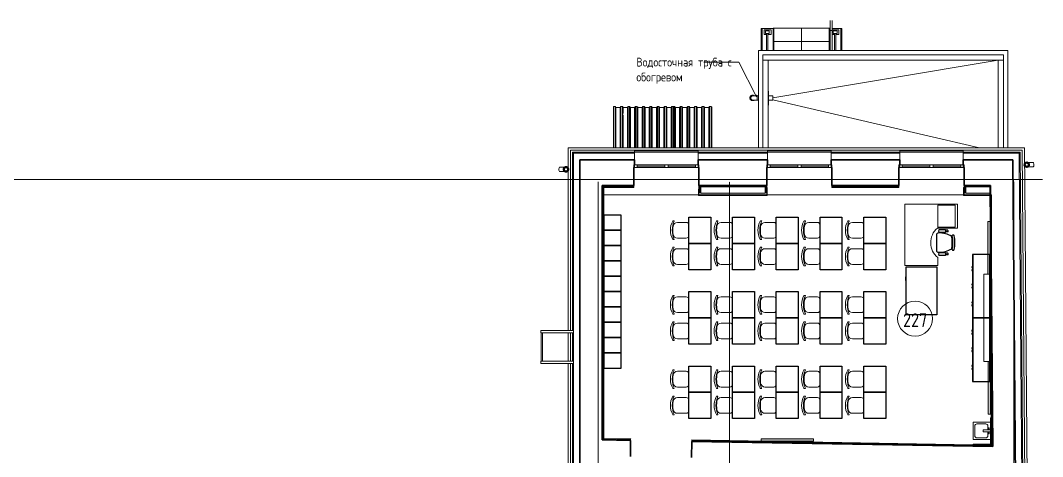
# Model space of a CAD drawing. Header units: millimetres. Extents: x -42533 to 645315, y 3457 to 82611.
# Drawn here: x 182982 to 206345, y 68215 to 78174 of the extents above; entities that cross this region are included whole.
import ezdxf

# ---------------------------------------------------------------- set-up
doc = ezdxf.new("R2010")
doc.units = ezdxf.units.MM
doc.linetypes.add('ADSK_Линия сетки', pattern=[25, 20, -2.5, 0, -2.5])
for name, color, linetype, lineweight in [('_ Окна', 7, 'Continuous', 9), ('Аннотация', 7, 'Continuous', 18), ('Каркас', 7, 'Continuous', 18), ('Крыша', 7, 'Continuous', 9), ('Лестницы', 7, 'Continuous', 9), ('Обобщенные модели', 7, 'Continuous', 18), ('Оборудование', 7, 'Continuous', 18), ('Ограждение', 7, 'Continuous', 9), ('Окна', 7, 'Continuous', 9), ('Оси', 253, 'Continuous', 9), ('Перекрытие', 7, 'Continuous', 18), ('Потолки', 7, 'Continuous', 9), ('Сантехника', 7, 'Continuous', 18), ('Стены внутренние', 7, 'Continuous', 18), ('Стены наружные', 7, 'Continuous', 18), ('Стены несущие', 7, 'Continuous', 30), ('Стены отделка', 7, 'Continuous', 30), ('Стены штриховка', 7, 'Continuous', 9), ('Стрелки вверх', 7, 'Continuous', 18), ('ТХ', 5, 'Continuous', 0), ('ШТРИХОВКА', 252, 'Continuous', 15)]:
    doc.layers.add(name, color=color, linetype=linetype, lineweight=lineweight)
doc.layers.add('Линии', color=7, linetype='Continuous', lineweight=9, true_color=0x00a600)
doc.layers.add('ЭОМ_Лотки рабочие', color=5, linetype='Continuous')
doc.styles.add('GOST Common', font='GOST_Common.ttf', dxfattribs={"width": 0.9, "height": 350})
doc.styles.add('GOST Common_4', font='GOST_Common.ttf', dxfattribs={"width": 0.9, "height": 200})

# ---------------------------------------------------------------- blocks, each defined once
blk = doc.blocks.new('Стул ученич штабелир №5-7')
at = {"color": 0, "linetype": 'ByBlock', "lineweight": -2}
for p, q in [((-120, 0), (120, 0)), ((-120, 0), (120, 0)), ((-180, -60), (-180, -260)), ((-180, -60), (-180, -260)), ((180, -60), (180, -260)), ((180, -60), (180, -260)), ((-213, -359), (-213, -337)), ((-213, -359), (-213, -337)), ((214, -359), (214, -337)), ((214, -359), (214, -337))]:
    blk.add_line(p, q, dxfattribs=at)
for centre, radius, start, end in [((-120, -60), 60, 90, 180), ((-120, -60), 60, 90, 180), ((120, -60), 60, 0, 90), ((120, -60), 60, 0, 90), ((-210, -337), 3, 63.8978, 180), ((-210, -337), 3, 63.8978, 180), ((-203, -359), 10, 180, 238.0683), ((-203, -359), 10, 180, 238.0683), ((0, 142), 521, 246.3195, 293.6805), ((0, 142), 521, 246.3195, 293.6805), ((0, 9), 431, 240.9917, 299.0083), ((0, 9), 431, 240.9917, 299.0083), ((-80, -260), 100, 180, 264.2584), ((-80, -260), 100, 180, 264.2584), ((0, 436), 800, 263.247, 276.753), ((0, 436), 800, 263.247, 276.753), ((80, -260), 100, 275.7416, 0), ((80, -260), 100, 275.7416, 0), ((211, -337), 3, 0, 116.1022), ((211, -337), 3, 0, 116.1022), ((204, -359), 10, 301.9317, 0), ((204, -359), 10, 301.9317, 0)]:
    blk.add_arc(centre, radius, start, end, dxfattribs=at)
blk = doc.blocks.new('Тх 2 этаж')
at = {"lineweight": 0, "true_color": 0x939598}
h = blk.add_hatch(color=252, dxfattribs=at)
h.dxf.hatch_style = 1
h.paths.add_polyline_path([(61181, 38900), (61131, 38900), (61131, 40100), (61181, 40100)])
h = blk.add_hatch(color=252, dxfattribs=at)
h.dxf.hatch_style = 1
h.paths.add_polyline_path([(61188, 35700), (61138, 35700), (61138, 36900), (61188, 36900)])
h = blk.add_hatch(color=252, dxfattribs=at)
h.dxf.hatch_style = 1
h.paths.add_polyline_path([(57146, 35135), (57146, 35085), (55946, 35085), (55946, 35135)])
at = {"color": 252, "linetype": 'Continuous', "lineweight": 5, "true_color": 0x939598}
for p, q in [((59236, 39097), (59236, 40497)), ((59236, 40497), (59236, 39097)), ((59236, 40497), (60436, 40497)), ((60436, 40497), (60436, 39949)), ((59975, 39949), (60436, 39949)), ((59986, 39097), (59986, 39278)), ((59236, 39097), (59986, 39097)), ((59236, 39097), (59986, 39097))]:
    blk.add_line(p, q, dxfattribs=at)
at = {"color": 252, "linetype": 'Continuous', "true_color": 0x939598}
for p, q in [((59955, 39794), (59955, 39444)), ((60162, 39911), (60011, 39911)), ((60162, 39850), (60011, 39850)), ((60214, 39899), (60168, 39899)), ((60213, 39862), (60168, 39862)), ((60162, 39388), (60011, 39388)), ((60162, 39327), (60011, 39327)), ((60213, 39376), (60168, 39376)), ((60214, 39339), (60168, 39339)), ((60788, 39350), (60788, 37900)), ((60788, 37900), (60788, 36450))]:
    blk.add_line(p, q, dxfattribs=at)
at = {"color": 252, "linetype": 'Continuous', "lineweight": 5, "true_color": 0x939598}
for points in [[(60385, 40471), (60385, 39971), (59985, 39971), (59985, 40471)], [(61038, 36900), (61038, 38900), (61188, 38900), (61188, 36900)]]:
    blk.add_lwpolyline(points, close=True, dxfattribs=at)
at = {"color": 252, "true_color": 0x939598}
for points in [[(52750, 39899), (52750, 40249), (52350, 40249), (52350, 39899), (52750, 39899)], [(52750, 39549), (52750, 39899), (52350, 39899), (52350, 39549), (52750, 39549)], [(52750, 39199), (52750, 39549), (52350, 39549), (52350, 39199), (52750, 39199)], [(52750, 38849), (52750, 39199), (52350, 39199), (52350, 38849), (52750, 38849)], [(52750, 38499), (52750, 38849), (52350, 38849), (52350, 38499), (52750, 38499)], [(52750, 38149), (52750, 38499), (52350, 38499), (52350, 38149), (52750, 38149)], [(52750, 37799), (52750, 38149), (52350, 38149), (52350, 37799), (52750, 37799)], [(52750, 37449), (52750, 37799), (52350, 37799), (52350, 37449), (52750, 37449)], [(52750, 37099), (52750, 37449), (52350, 37449), (52350, 37099), (52750, 37099)], [(52750, 36749), (52750, 37099), (52350, 37099), (52350, 36749), (52750, 36749)]]:
    blk.add_lwpolyline(points, dxfattribs=at)
for points in [[(54295, 39600), (54295, 40200), (54795, 40200), (54795, 39600)], [(55295, 39600), (55295, 40200), (55795, 40200), (55795, 39600)], [(56295, 39600), (56295, 40200), (56795, 40200), (56795, 39600)], [(57295, 39600), (57295, 40200), (57795, 40200), (57795, 39600)], [(58295, 39600), (58295, 40200), (58795, 40200), (58795, 39600)], [(54295, 39000), (54295, 39600), (54795, 39600), (54795, 39000)], [(55295, 39000), (55295, 39600), (55795, 39600), (55795, 39000)], [(56295, 39000), (56295, 39600), (56795, 39600), (56795, 39000)], [(57295, 39000), (57295, 39600), (57795, 39600), (57795, 39000)], [(58295, 39000), (58295, 39600), (58795, 39600), (58795, 39000)], [(54295, 37900), (54295, 38500), (54795, 38500), (54795, 37900)], [(55295, 37900), (55295, 38500), (55795, 38500), (55795, 37900)], [(56295, 37900), (56295, 38500), (56795, 38500), (56795, 37900)], [(57295, 37900), (57295, 38500), (57795, 38500), (57795, 37900)], [(58295, 37900), (58295, 38500), (58795, 38500), (58795, 37900)], [(54295, 37300), (54295, 37900), (54795, 37900), (54795, 37300)], [(55295, 37300), (55295, 37900), (55795, 37900), (55795, 37300)], [(56295, 37300), (56295, 37900), (56795, 37900), (56795, 37300)], [(57295, 37300), (57295, 37900), (57795, 37900), (57795, 37300)], [(58295, 37300), (58295, 37900), (58795, 37900), (58795, 37300)], [(54295, 36200), (54295, 36800), (54795, 36800), (54795, 36200)], [(55295, 36200), (55295, 36800), (55795, 36800), (55795, 36200)], [(56295, 36200), (56295, 36800), (56795, 36800), (56795, 36200)], [(57295, 36200), (57295, 36800), (57795, 36800), (57795, 36200)], [(58295, 36200), (58295, 36800), (58795, 36800), (58795, 36200)], [(54295, 35600), (54295, 36200), (54795, 36200), (54795, 35600)], [(55295, 35600), (55295, 36200), (55795, 36200), (55795, 35600)], [(56295, 35600), (56295, 36200), (56795, 36200), (56795, 35600)], [(57295, 35600), (57295, 36200), (57795, 36200), (57795, 35600)], [(58295, 35600), (58295, 36200), (58795, 36200), (58795, 35600)]]:
    blk.add_lwpolyline(points, close=True, dxfattribs=at)
at = {"color": 252, "lineweight": 0, "true_color": 0x939598}
for points in [[(61181, 38900), (61131, 38900), (61131, 40100), (61181, 40100), (61181, 38900)], [(61188, 35700), (61138, 35700), (61138, 36900), (61188, 36900), (61188, 35700)], [(57146, 35135), (57146, 35085), (55946, 35085), (55946, 35135), (57146, 35135)]]:
    blk.add_lwpolyline(points, dxfattribs=at)
at = {"color": 252, "linetype": 'Continuous', "true_color": 0x939598}
for points in [[(61176, 39350), (60776, 39350), (60776, 37900), (61176, 37900)], [(59261, 37967), (59261, 39067), (59961, 39067), (59961, 37967)], [(60776, 39049), (60776, 39066), (60766, 39066), (60766, 39049)], [(60776, 38981), (60776, 38999), (60766, 38999), (60766, 38981)], [(60776, 38652), (60776, 38669), (60766, 38669), (60766, 38652)], [(60776, 38584), (60776, 38602), (60766, 38602), (60766, 38584)], [(60776, 38245), (60776, 38262), (60766, 38262), (60766, 38245)], [(60776, 38177), (60776, 38195), (60766, 38195), (60766, 38177)], [(61176, 37900), (60776, 37900), (60776, 36450), (61176, 36450)], [(60776, 37599), (60776, 37616), (60766, 37616), (60766, 37599)], [(60776, 37531), (60776, 37549), (60766, 37549), (60766, 37531)], [(60776, 37202), (60776, 37219), (60766, 37219), (60766, 37202)], [(60776, 37134), (60776, 37152), (60766, 37152), (60766, 37134)], [(60776, 36795), (60776, 36812), (60766, 36812), (60766, 36795)], [(60776, 36727), (60776, 36745), (60766, 36745), (60766, 36727)]]:
    blk.add_lwpolyline(points, close=True, dxfattribs=at)
for points in [[(59261, 38754), (59252, 38754), (59252, 38836), (59261, 38836)], [(59261, 38281), (59252, 38281), (59252, 38199), (59261, 38199)]]:
    blk.add_lwpolyline(points, dxfattribs=at)
at = {"color": 252, "linetype": 'Continuous', "lineweight": 5, "true_color": 0x939598}
blk.add_arc((60261, 39618), 437, 130.7633, 231.1101, dxfattribs=at)
at = {"color": 252, "linetype": 'Continuous', "true_color": 0x939598}
for centre, radius, start, end in [((60000, 39795), 45.4, 87.8135, 180.7479), ((60003, 39216), 624, 60.9068, 90.1215), ((60061, 39880), 58.4, 148.951, 211.0488), ((60112, 39880), 58.4, 328.951, 31.0488), ((60205, 39880), 20.2, 294.8955, 65.3354), ((58551, 39618), 1762, 355.3938, 4.6546), ((60336, 39763), 28.1, 34.2915, 145.7083), ((59583, 39618), 748, 347.602, 12.3978), ((59629, 39618), 748, 347.602, 12.3978), ((60000, 39443), 45.4, 179.2519, 272.1866), ((60003, 40022), 624, 269.878, 299.1059), ((60061, 39357), 58.4, 148.951, 211.0488), ((60112, 39357), 58.4, 328.951, 31.0488), ((60205, 39358), 20.2, 294.8955, 65.3354), ((60336, 39474), 28.1, 214.2901, 325.7096)]:
    blk.add_arc(centre, radius, start, end, dxfattribs=at)
at = {"layer": 'ТХ', "color": 252, "lineweight": 0, "true_color": 0x939598, "rotation": 270}
for p in [(54295, 39900), (55295, 39900), (56295, 39900), (57295, 39900), (58295, 39900), (54295, 39300), (55295, 39300), (56295, 39300), (57295, 39300), (58295, 39300), (54295, 38200), (55295, 38200), (56295, 38200), (57295, 38200), (58295, 38200), (54295, 37600), (55295, 37600), (56295, 37600), (57295, 37600), (58295, 37600), (54295, 36500), (55295, 36500), (56295, 36500), (57295, 36500), (58295, 36500), (54295, 35900), (55295, 35900), (56295, 35900), (57295, 35900), (58295, 35900)]:
    blk.add_blockref('Стул ученич штабелир №5-7', p, dxfattribs=at)
blk = doc.blocks.new('План 2 этажа')
at = {"layer": 'Обобщенные модели', "lineweight": 9}
h = blk.add_hatch(dxfattribs=at)
h.set_pattern_fill('FP_15', color=8, angle=-89.5366181, style=0, pattern_type=2)
h.set_pattern_definition([(45.00038, (686.36, 338.7), (-106.06672, 106.0653), [])])
h.paths.add_polyline_path([(56320.234, 43674.366), (56342.485, 43674.546), (56362.455, 43684.362), (56376.187, 43701.871), (56380.963, 43723.605), (56375.836, 43745.258), (56361.822, 43762.543), (56341.696, 43772.035), (56319.445, 43771.855), (56299.475, 43762.039), (56285.743, 43744.53), (56280.967, 43722.796), (56286.093, 43701.143), (56300.108, 43683.858)])
at = {"layer": 'Стены внутренние'}
for points in [[(48837.714, 43074.248), (48877.714, 43074.248), (48877.714, 43217.505), (48837.714, 43217.505)], [(50387.713, 43034.248), (50387.713, 43074.248), (48837.714, 43074.248), (48837.714, 43034.248), (50073.891, 43034.248)], [(50347.713, 43074.248), (50387.713, 43074.248), (50387.713, 43217.505), (50347.713, 43217.505)], [(54897.712, 43074.248), (54937.712, 43074.248), (54937.712, 43217.505), (54897.712, 43217.505)], [(55308.313, 43034.248), (55484.663, 43034.248), (55484.663, 43074.248), (54897.712, 43074.248), (54897.712, 43034.248)]]:
    blk.add_hatch(color=8, dxfattribs=at).paths.add_polyline_path(points)
at = {"layer": '_ Окна', "color": 8, "lineweight": 18}
for p, q in [((47347.714, 43657.505), (47347.714, 43717.505)), ((47347.714, 43717.505), (47423.714, 43717.505)), ((47423.714, 43717.505), (47423.714, 43657.505)), ((48054.714, 43657.505), (48054.714, 43717.505)), ((48054.714, 43717.505), (48130.714, 43717.505)), ((48130.714, 43717.505), (48130.714, 43657.505)), ((48761.714, 43717.505), (48761.714, 43657.505)), ((48837.714, 43717.505), (48761.714, 43717.505)), ((48837.714, 43657.505), (48837.714, 43717.505)), ((50387.713, 43657.505), (50387.713, 43717.505)), ((50387.713, 43717.505), (50463.713, 43717.505)), ((50463.713, 43717.505), (50463.713, 43657.505)), ((51094.713, 43657.505), (51094.713, 43717.505)), ((51094.713, 43717.505), (51170.713, 43717.505)), ((51170.713, 43717.505), (51170.713, 43657.505)), ((51801.713, 43717.505), (51801.713, 43657.505)), ((51877.713, 43717.505), (51801.713, 43717.505)), ((51877.713, 43657.505), (51877.713, 43717.505)), ((53407.712, 43657.505), (53407.712, 43717.505)), ((53407.712, 43717.505), (53483.712, 43717.505)), ((53483.712, 43717.505), (53483.712, 43657.505)), ((54114.712, 43657.505), (54114.712, 43717.505)), ((54114.712, 43717.505), (54190.712, 43717.505)), ((54190.712, 43717.505), (54190.712, 43657.505)), ((54821.712, 43717.505), (54821.712, 43657.505)), ((54897.712, 43717.505), (54821.712, 43717.505)), ((54897.712, 43657.505), (54897.712, 43717.505)), ((47423.714, 43657.505), (47347.714, 43657.505)), ((48130.714, 43657.505), (48054.714, 43657.505)), ((48761.714, 43657.505), (48837.714, 43657.505)), ((50463.713, 43657.505), (50387.713, 43657.505)), ((51170.713, 43657.505), (51094.713, 43657.505)), ((51801.713, 43657.505), (51877.713, 43657.505)), ((53483.712, 43657.505), (53407.712, 43657.505)), ((54190.712, 43657.505), (54114.712, 43657.505)), ((54821.712, 43657.505), (54897.712, 43657.505))]:
    blk.add_line(p, q, dxfattribs=at)
at = {"layer": '_ Окна', "color": 8}
for p, q in [((47367.714, 43657.505), (47367.714, 43717.505)), ((48817.714, 43657.505), (48817.714, 43717.505)), ((50407.713, 43657.505), (50407.713, 43717.505)), ((51857.713, 43657.505), (51857.713, 43717.505)), ((53427.712, 43657.505), (53427.712, 43717.505)), ((54877.712, 43657.505), (54877.712, 43717.505)), ((47423.714, 43687.505), (48054.714, 43687.505)), ((48130.714, 43687.505), (48761.714, 43687.505)), ((50463.713, 43687.505), (51094.713, 43687.505)), ((51170.713, 43687.505), (51801.713, 43687.505)), ((53483.712, 43687.505), (54114.712, 43687.505)), ((54190.712, 43687.505), (54821.712, 43687.505))]:
    blk.add_line(p, q, dxfattribs=at)
at = {"layer": 'Аннотация', "color": 8}
for p, q in [((49633.515, 46061.303), (48948.212, 46061.303)), ((49751.869, 46061.303), (49633.515, 46061.303)), ((50155.722, 45275.517), (49751.869, 46061.303))]:
    blk.add_line(p, q, dxfattribs=at)
at = {"layer": 'Каркас', "color": 8, "lineweight": 9}
for radius, start, end in [(62.5, 90, 180), (62.5, 166.6580183, 180), (62.5, 180, 270), (62.5, 180, 193.3410854), (62.5, 136.6577195, 163.3416829), (62.5, 196.6574207, 223.3413842), (57.5, 56.0000493, 180), (57.5, 162.023036, 180), (57.5, 180, 292.5739947), (57.5, 180, 197.976964), (57.5, 143.3545542, 156.6454878), (57.5, 203.3545122, 216.6454458), (62.5, 106.6574207, 133.3413842), (62.5, 226.6577195, 253.3416829), (57.5, 120.0004391, 137.9771038), (57.5, 222.0228962, 239.9995609), (57.5, 102.0231758, 120), (57.5, 240, 257.9768242), (62.5, 256.6580183, 270), (62.5, 90, 103.3410854), (57.5, 83.3545963, 96.6455299), (57.5, 263.3544701, 276.6454037), (62.5, 49.7806576, 90), (62.5, 76.6580183, 90), (62.5, 270, 302.2446602), (62.5, 270, 283.3419817), (57.5, 60.0007159, 77.9772436), (57.5, 282.0227564, 291.6718008), (62.5, 50, 73.3416829), (62.5, 286.6583171, 302.3789672), (57.5, 56.2040455, 60)]:
    blk.add_arc((50063.611, 45248.005), radius, start, end, dxfattribs=at)
at = {"layer": 'Крыша', "color": 8}
for p, q in [((55677.337, 46112.223), (50523.997, 45250.886)), ((55248.144, 44107.505), (50523.997, 45208.208))]:
    blk.add_line(p, q, dxfattribs=at)
at = {"layer": 'Лестницы', "color": 8}
for p, q in [((51829.917, 46837.505), (50529.917, 46837.505)), ((50529.917, 46837.505), (50529.917, 46832.223)), ((51829.917, 46837.505), (50529.917, 46837.505)), ((51829.917, 46837.505), (51829.917, 46832.223)), ((50529.917, 46537.505), (50529.917, 46532.223)), ((51829.917, 46537.505), (50529.917, 46537.505)), ((51829.917, 46537.505), (50529.917, 46537.505)), ((51829.917, 46537.505), (51829.917, 46532.223))]:
    blk.add_line(p, q, dxfattribs=at)
at = {"layer": 'Линии', "color": 8}
blk.add_circle((53778.779, 40208.456), 400, dxfattribs=at)
at = {"layer": 'Обобщенные модели', "color": 8}
for p, q in [((50125.518, 45296.405), (50102.324, 45296.405)), ((50159.837, 45309.864), (50155.22, 45309.864)), ((50155.22, 45309.864), (50155.22, 45296.253)), ((50159.837, 45296.23), (50159.837, 45309.864)), ((46884.357, 45048.843), (46919.357, 45048.843)), ((46884.357, 44107.505), (46884.357, 45048.843)), ((46919.357, 45048.843), (46936.357, 45032.255)), ((46919.357, 44107.505), (46919.357, 45048.843)), ((46936.357, 45032.255), (47034.057, 45032.255)), ((46936.357, 44107.505), (46936.357, 45032.255)), ((47034.057, 45032.255), (47051.057, 45048.843)), ((47034.057, 44107.505), (47034.057, 45032.255)), ((47051.057, 45048.843), (47086.057, 45048.843)), ((47051.057, 44107.505), (47051.057, 45048.843)), ((47086.057, 45048.843), (47103.057, 45032.255)), ((47086.057, 44107.505), (47086.057, 45048.843)), ((47103.057, 45032.255), (47200.757, 45032.255)), ((47103.057, 44893.794), (47103.057, 45032.255)), ((47103.057, 44107.505), (47103.057, 44864.637)), ((47200.757, 45032.255), (47217.757, 45048.843)), ((47200.757, 44107.505), (47200.757, 45032.255)), ((47217.757, 45048.843), (47252.757, 45048.843)), ((47217.757, 44107.505), (47217.757, 45048.843)), ((47252.757, 45048.843), (47269.757, 45032.255)), ((47252.757, 44107.505), (47252.757, 45048.843)), ((47269.757, 45032.255), (47367.457, 45032.255)), ((47269.757, 44107.505), (47269.757, 45032.255)), ((47367.457, 45032.255), (47384.457, 45048.843)), ((47367.457, 44107.505), (47367.457, 45032.255)), ((47384.457, 45048.843), (47419.457, 45048.843)), ((47384.457, 45048.843), (47384.457, 44107.505)), ((47385.957, 45048.843), (47420.957, 45048.843)), ((47385.957, 44107.505), (47385.957, 45048.843)), ((47419.457, 45048.843), (47419.457, 44107.505)), ((47420.957, 44107.505), (47420.957, 45048.843)), ((47420.957, 45048.33), (47439.457, 45042.003)), ((47439.457, 45042.003), (47439.457, 44107.505)), ((47439.457, 45032.255), (47535.657, 45032.255)), ((47535.657, 45032.255), (47552.657, 45048.843)), ((47535.657, 44107.505), (47535.657, 45032.255)), ((47552.657, 45048.843), (47587.657, 45048.843)), ((47552.657, 44107.505), (47552.657, 45048.843)), ((47587.657, 45048.843), (47604.657, 45032.255)), ((47587.657, 44107.505), (47587.657, 45048.843)), ((47604.657, 45032.255), (47702.357, 45032.255)), ((47604.657, 44107.505), (47604.657, 45032.255)), ((47702.357, 45032.255), (47719.357, 45048.843)), ((47702.357, 44107.505), (47702.357, 45032.255)), ((47719.357, 45048.843), (47754.357, 45048.843)), ((47719.357, 44107.505), (47719.357, 45048.843)), ((47754.357, 45048.843), (47771.357, 45032.255)), ((47754.357, 44107.505), (47754.357, 45048.843)), ((47771.357, 45032.255), (47869.057, 45032.255)), ((47771.357, 44107.505), (47771.357, 45032.255)), ((47869.057, 45032.255), (47886.057, 45048.843)), ((47869.057, 44107.505), (47869.057, 45032.255)), ((47886.057, 45048.843), (47921.057, 45048.843)), ((47886.057, 44107.505), (47886.057, 45048.843)), ((47921.057, 45048.843), (47938.057, 45032.255)), ((47921.057, 44107.505), (47921.057, 45048.843)), ((47938.057, 45032.255), (48035.757, 45032.255)), ((47938.057, 44107.505), (47938.057, 45032.255)), ((48035.757, 45032.255), (48052.757, 45048.843)), ((48035.757, 44107.505), (48035.757, 45032.255)), ((48052.757, 45048.843), (48087.757, 45048.843)), ((48052.757, 44107.505), (48052.757, 45048.843)), ((48087.757, 45048.843), (48104.757, 45032.255)), ((48087.757, 44107.505), (48087.757, 45048.843)), ((48104.757, 45032.255), (48202.457, 45032.255)), ((48104.757, 44107.505), (48104.757, 45032.255)), ((48202.457, 45032.255), (48219.457, 45048.843)), ((48202.457, 44107.505), (48202.457, 45032.255)), ((48219.457, 45048.843), (48254.457, 45048.843)), ((48219.457, 45048.843), (48219.457, 44107.505)), ((48245.957, 45048.843), (48280.957, 45048.843)), ((48245.957, 44107.505), (48245.957, 45048.843)), ((48254.457, 45048.843), (48254.457, 44107.505)), ((48280.957, 45048.843), (48297.957, 45032.255)), ((48280.957, 44107.505), (48280.957, 45048.843)), ((48297.957, 45032.255), (48395.657, 45032.255)), ((48297.957, 44107.505), (48297.957, 45032.255)), ((48395.657, 45032.255), (48412.657, 45048.843)), ((48395.657, 44107.505), (48395.657, 45032.255)), ((48412.657, 45048.843), (48447.657, 45048.843)), ((48412.657, 44107.505), (48412.657, 45048.843)), ((48447.657, 45048.843), (48464.657, 45032.255)), ((48447.657, 44107.505), (48447.657, 45048.843)), ((48464.657, 45032.255), (48562.357, 45032.255)), ((48464.657, 44107.505), (48464.657, 45032.255)), ((48562.357, 45032.255), (48579.357, 45048.843)), ((48562.357, 44107.505), (48562.357, 45032.255)), ((48579.357, 45048.843), (48614.357, 45048.843)), ((48579.357, 44107.505), (48579.357, 45048.843)), ((48614.357, 45048.843), (48631.357, 45032.255)), ((48614.357, 44107.505), (48614.357, 45048.843)), ((48631.357, 45032.255), (48729.057, 45032.255)), ((48631.357, 44107.505), (48631.357, 45032.255)), ((48729.057, 45032.255), (48746.057, 45048.843)), ((48729.057, 44107.505), (48729.057, 45032.255)), ((48746.057, 45048.843), (48781.057, 45048.843)), ((48746.057, 44107.505), (48746.057, 45048.843)), ((48781.057, 45048.843), (48798.057, 45032.255)), ((48781.057, 44107.505), (48781.057, 45048.843)), ((48798.057, 45032.255), (48895.757, 45032.255)), ((48798.057, 44107.505), (48798.057, 45032.255)), ((48895.757, 45032.255), (48912.757, 45048.843)), ((48895.757, 44107.505), (48895.757, 45032.255)), ((48912.757, 45048.843), (48947.757, 45048.843)), ((48912.757, 44107.505), (48912.757, 45048.843)), ((48947.757, 45048.843), (48964.757, 45032.255)), ((48947.757, 44107.505), (48947.757, 45048.843)), ((48964.757, 45032.255), (49062.457, 45032.255)), ((48964.757, 44107.505), (48964.757, 45032.255)), ((49062.457, 45032.255), (49079.457, 45048.843)), ((49062.457, 44107.505), (49062.457, 45032.255)), ((49079.457, 45048.843), (49114.457, 45048.843)), ((49079.457, 45048.843), (49079.457, 44107.505)), ((49114.457, 45048.843), (49134.457, 45042.003)), ((49114.457, 45048.843), (49114.457, 44107.505)), ((49134.457, 45042.003), (49134.457, 44107.505)), ((56476.707, 43774.381), (56434.205, 43774.037)), ((45694.564, 43667.559), (45652.06, 43667.559)), ((45652.06, 43567.559), (45694.564, 43567.559)), ((56435.013, 43674.04), (56477.516, 43674.384))]:
    blk.add_line(p, q, dxfattribs=at)
at = {"layer": 'Обобщенные модели', "color": 8, "flags": 128}
for points in [[(56343.577, 43773.304), (56344.847, 43773.314), (56347.511, 43773.336), (56350.387, 43773.359), (56353.472, 43773.384), (56356.759, 43773.411), (56360.245, 43773.439), (56363.924, 43773.469), (56367.789, 43773.5), (56371.834, 43773.533), (56376.053, 43773.567), (56380.44, 43773.602), (56384.986, 43773.639), (56389.686, 43773.677), (56394.53, 43773.716), (56399.513, 43773.757), (56404.625, 43773.798), (56409.859, 43773.84), (56415.205, 43773.884), (56420.657, 43773.928), (56426.204, 43773.972), (56431.838, 43774.018), (56434.205, 43774.037)], [(45694.564, 43667.559), (45700.232, 43667.559), (45705.816, 43667.559), (45711.309, 43667.559), (45716.7, 43667.559), (45721.982, 43667.559), (45727.146, 43667.559), (45732.183, 43667.559), (45737.086, 43667.559), (45741.847, 43667.559), (45746.459, 43667.559), (45750.913, 43667.559), (45755.203, 43667.559), (45759.321, 43667.559), (45763.262, 43667.559), (45767.019, 43667.559), (45770.586, 43667.559), (45773.956, 43667.559), (45777.126, 43667.559), (45780.09, 43667.559), (45782.842, 43667.559), (45785.194, 43667.559)], [(45785.194, 43567.559), (45783.924, 43567.559), (45781.261, 43567.559), (45778.384, 43567.559), (45775.3, 43567.559), (45772.012, 43567.559), (45768.526, 43567.559), (45764.847, 43567.559), (45760.982, 43567.559), (45756.937, 43567.559), (45752.717, 43567.559), (45748.331, 43567.559), (45743.784, 43567.559), (45739.084, 43567.559), (45734.239, 43567.559), (45729.257, 43567.559), (45724.144, 43567.559), (45718.911, 43567.559), (45713.564, 43567.559), (45708.112, 43567.559), (45702.565, 43567.559), (45696.931, 43567.559), (45694.564, 43567.559)], [(56435.013, 43674.04), (56429.346, 43673.995), (56423.761, 43673.949), (56418.269, 43673.905), (56412.878, 43673.861), (56407.596, 43673.819), (56402.433, 43673.777), (56397.395, 43673.736), (56392.492, 43673.697), (56387.731, 43673.658), (56383.12, 43673.621), (56378.666, 43673.585), (56374.377, 43673.55), (56370.258, 43673.517), (56366.318, 43673.485), (56362.561, 43673.454), (56358.994, 43673.426), (56355.623, 43673.398), (56352.454, 43673.373), (56349.49, 43673.349), (56346.738, 43673.326), (56344.386, 43673.307)]]:
    blk.add_lwpolyline(points, dxfattribs=at)
at = {"layer": 'Обобщенные модели', "color": 8}
for centre, radius, start, end in [((50157.337, 45253.005), 43.6, 92.7801063, 102.5225477), ((50157.478, 45253.047), 43.265, 92.991978, 99.4969183), ((50157.337, 45253.002), 43.3, 80.4697725, 86.6898566), ((50157.337, 45253.005), 43.6, 77.4774523, 86.6772569), ((56330.965, 43723.201), 52, 0.4633819, 170.4814116), ((56330.965, 43723.201), 52, 190.4453522, 0.4633819), ((45798.211, 43617.559), 52, 9.9868695, 180), ((45798.211, 43617.559), 52, 180, 349.922958)]:
    blk.add_arc(centre, radius, start, end, dxfattribs=at)
at = {"layer": 'Обобщенные модели', "color": 8, "lineweight": 40}
for centre, start, end in [((56330.965, 43723.201), 0.4633819, 180.4633819), ((56330.965, 43723.201), 180.4633819, 0.4633819), ((45798.211, 43617.559), 0, 180), ((45798.211, 43617.559), 180, 0)]:
    blk.add_arc(centre, 50, start, end, dxfattribs=at)
at = {"layer": 'Обобщенные модели', "color": 8}
for centre, major_axis, ratio, start_param, end_param in [((50125.518, 45253.005), (0, 43.4), 0.707106781, 6.099024977, 6.283185307), ((56477.112, 43724.383), (-0.404, 49.998), 0.309016994, 4.71238898, 6.283185307), ((56477.112, 43724.383), (-0.404, 49.998), 0.309016994, 3.141592654, 4.71238898), ((45652.06, 43617.559), (0, -50), 0.309016994, 3.141592654, 4.71238898), ((45652.06, 43617.559), (0, -50), 0.309016994, 4.71238898, 6.283185307)]:
    blk.add_ellipse(centre, major_axis=major_axis, ratio=ratio, start_param=start_param, end_param=end_param, dxfattribs=at)
at = {"layer": 'Оборудование', "color": 8}
for p, q in [((50423.711, 45405.365), (50420.711, 45405.365)), ((50420.711, 45405.365), (50420.711, 45365.365)), ((50420.711, 45125.365), (50420.711, 45365.365)), ((50423.711, 45365.365), (50423.711, 45405.365)), ((50423.711, 45365.365), (50423.711, 45125.365)), ((50170.711, 45295.365), (50070.711, 45295.365)), ((50170.711, 45195.365), (50070.711, 45195.365)), ((50170.711, 45295.365), (50170.711, 45195.365)), ((50170.711, 45195.365), (50170.711, 45295.365)), ((50197.337, 45295.365), (50170.711, 45295.365)), ((50197.337, 45195.365), (50170.711, 45195.365)), ((50420.711, 45295.365), (50417.337, 45295.365)), ((50420.711, 45195.365), (50417.337, 45195.365)), ((50420.711, 45125.365), (50420.711, 45085.365)), ((50423.711, 45085.365), (50423.711, 45125.365)), ((50523.997, 45295.365), (50423.997, 45295.365)), ((50423.997, 45295.365), (50423.997, 45195.365)), ((50423.997, 45195.365), (50523.997, 45195.365)), ((50523.997, 45195.365), (50523.997, 45295.365)), ((50420.711, 45085.365), (50423.711, 45085.365)), ((45223.211, 39933.7), (45223.211, 39883.7)), ((45448.211, 39933.7), (45223.211, 39933.7)), ((45223.211, 39883.7), (45448.211, 39883.7)), ((45233.211, 39233.7), (45233.211, 39883.7)), ((45263.211, 39883.7), (45263.211, 39233.7)), ((45448.211, 39933.7), (45748.211, 39933.7)), ((45748.211, 39883.7), (45448.211, 39883.7)), ((45973.211, 39933.7), (45748.211, 39933.7)), ((45748.211, 39883.7), (45973.211, 39883.7)), ((45973.211, 39883.7), (45973.211, 39933.7)), ((45223.211, 39233.7), (45223.211, 39183.7)), ((45448.211, 39233.7), (45223.211, 39233.7)), ((45223.211, 39183.7), (45448.211, 39183.7)), ((45448.211, 39233.7), (45748.211, 39233.7)), ((45748.211, 39183.7), (45448.211, 39183.7)), ((45973.211, 39233.7), (45748.211, 39233.7)), ((45748.211, 39183.7), (45973.211, 39183.7)), ((45973.211, 39183.7), (45973.211, 39233.7))]:
    blk.add_line(p, q, dxfattribs=at)
blk.add_arc((50070.711, 45245.365), 50, 90, 270, dxfattribs=at)
at = {"layer": 'Ограждение', "color": 8}
for p, q in [((51835.221, 47017.132), (51835.221, 46950.26)), ((51885.221, 46950.26), (51885.221, 47017.132)), ((50484.613, 46805.317), (50325.221, 46805.317)), ((50325.221, 46805.317), (50325.221, 46698.396)), ((50443.106, 46781.46), (50357.988, 46781.46)), ((50357.988, 46781.46), (50357.988, 46716.044)), ((50443.106, 46716.044), (50443.106, 46781.46)), ((50484.613, 46698.396), (50484.613, 46805.317)), ((51835.221, 46790.26), (51835.221, 46950.26)), ((51835.221, 46332.503), (51835.221, 46790.26)), ((51885.221, 46790.26), (51835.221, 46790.26)), ((51885.221, 46950.26), (51885.221, 46790.26)), ((52034.613, 46805.317), (51885.221, 46805.317)), ((51885.221, 46790.26), (51885.221, 46332.503)), ((51993.106, 46781.46), (51907.988, 46781.46)), ((51907.988, 46781.46), (51907.988, 46716.044)), ((51993.106, 46716.044), (51993.106, 46781.46)), ((52034.613, 46698.396), (52034.613, 46805.317)), ((50325.221, 46698.396), (50383.221, 46698.396)), ((50325.221, 46695.672), (50325.221, 46698.396)), ((50383.221, 46695.672), (50325.221, 46695.672)), ((50357.988, 46716.044), (50443.106, 46716.044)), ((50383.221, 46332.503), (50383.221, 46716.044)), ((50415.221, 46716.044), (50415.221, 46332.503)), ((50415.221, 46698.396), (50484.613, 46698.396)), ((50484.613, 46695.672), (50415.221, 46695.672)), ((50484.613, 46698.396), (50484.613, 46695.672)), ((51885.221, 46698.396), (51933.221, 46698.396)), ((51933.221, 46695.672), (51885.221, 46695.672)), ((51907.988, 46716.044), (51993.106, 46716.044)), ((51933.221, 46332.503), (51933.221, 46716.044)), ((51965.221, 46716.044), (51965.221, 46332.503)), ((51965.221, 46698.396), (52034.613, 46698.396)), ((52034.613, 46695.672), (51965.221, 46695.672)), ((52034.613, 46698.396), (52034.613, 46695.672))]:
    blk.add_line(p, q, dxfattribs=at)
at = {"layer": 'Окна', "color": 8}
for p, q in [((47347.714, 43717.505), (47347.714, 43657.505)), ((47423.714, 43717.505), (47347.714, 43717.505)), ((47423.714, 43717.505), (48054.714, 43717.505)), ((48130.714, 43717.505), (48054.714, 43717.505)), ((48130.714, 43717.505), (48761.714, 43717.505)), ((48837.714, 43717.505), (48761.714, 43717.505)), ((48837.714, 43657.505), (48837.714, 43717.505)), ((50387.713, 43717.505), (50387.713, 43657.505)), ((50463.713, 43717.505), (50387.713, 43717.505)), ((50463.713, 43717.505), (51094.713, 43717.505)), ((51170.713, 43717.505), (51094.713, 43717.505)), ((51170.713, 43717.505), (51801.713, 43717.505)), ((51877.713, 43717.505), (51801.713, 43717.505)), ((51877.713, 43657.505), (51877.713, 43717.505)), ((53407.712, 43717.505), (53407.712, 43657.505)), ((53483.712, 43717.505), (53407.712, 43717.505)), ((53483.712, 43717.505), (54114.712, 43717.505)), ((54190.712, 43717.505), (54114.712, 43717.505)), ((54190.712, 43717.505), (54821.712, 43717.505)), ((54897.712, 43717.505), (54821.712, 43717.505)), ((54897.712, 43657.505), (54897.712, 43717.505)), ((47347.714, 43657.505), (47423.714, 43657.505)), ((48054.714, 43657.505), (47423.714, 43657.505)), ((48054.714, 43657.505), (48130.714, 43657.505)), ((48761.714, 43657.505), (48130.714, 43657.505)), ((48761.714, 43657.505), (48837.714, 43657.505)), ((50387.713, 43657.505), (50463.713, 43657.505)), ((51094.713, 43657.505), (50463.713, 43657.505)), ((51094.713, 43657.505), (51170.713, 43657.505)), ((51801.713, 43657.505), (51170.713, 43657.505)), ((51801.713, 43657.505), (51877.713, 43657.505)), ((53407.712, 43657.505), (53483.712, 43657.505)), ((54114.712, 43657.505), (53483.712, 43657.505)), ((54114.712, 43657.505), (54190.712, 43657.505)), ((54821.712, 43657.505), (54190.712, 43657.505)), ((54821.712, 43657.505), (54897.712, 43657.505))]:
    blk.add_line(p, q, dxfattribs=at)
at = {"layer": 'Оси', "color": 8, "linetype": 'ADSK_Линия сетки'}
for p, q in [((-9428.371, 43383.7), (56691.21, 43383.7)), ((46535.923, -4690.674), (46535.923, 43330.545)), ((49535.923, 9973.128), (49535.923, 43330.545)), ((56035.923, -4690.674), (56035.923, 43330.545))]:
    blk.add_line(p, q, dxfattribs=at)
at = {"layer": 'Перекрытие', "color": 8}
for p, q in [((47348.714, 43657.505), (47348.714, 43219.395)), ((54897.712, 43217.505), (54897.712, 43247.505)), ((46660.211, 43034.248), (48825.714, 43034.248)), ((50399.713, 43034.248), (54885.712, 43034.248))]:
    blk.add_line(p, q, dxfattribs=at)
at = {"layer": 'Потолки', "color": 8}
blk.add_line((55897.337, 46332.503), (50197.337, 46332.503), dxfattribs=at)
at = {"layer": 'Сантехника', "color": 8}
for p, q in [((55501.924, 37843.7), (55101.924, 37843.7)), ((55101.924, 37843.7), (55101.924, 37443.7)), ((55101.924, 37843.7), (55501.924, 37843.7)), ((55101.924, 37443.7), (55101.924, 37843.7)), ((55141.923, 37533.7), (55141.923, 37753.7)), ((55191.923, 37803.7), (55391.925, 37803.7)), ((55501.924, 37668.7), (55336.911, 37668.7)), ((55336.911, 37668.7), (55336.911, 37618.7)), ((55336.911, 37618.7), (55501.924, 37618.7)), ((55441.925, 37753.7), (55441.925, 37668.7)), ((55441.925, 37618.7), (55441.925, 37533.7)), ((55456.924, 37713.7), (55471.924, 37713.7)), ((55456.924, 37668.7), (55456.924, 37713.7)), ((55456.924, 37618.7), (55456.924, 37573.7)), ((55471.924, 37713.7), (55471.924, 37668.7)), ((55471.924, 37573.7), (55471.924, 37618.7)), ((55101.924, 37443.7), (55501.924, 37443.7)), ((55501.924, 37443.7), (55101.924, 37443.7)), ((55391.925, 37483.7), (55191.923, 37483.7)), ((55456.924, 37573.7), (55471.924, 37573.7))]:
    blk.add_line(p, q, dxfattribs=at)
for centre, start, end in [((55191.923, 37753.7), 90, 180), ((55391.925, 37753.7), 0, 90), ((55191.923, 37533.7), 180, 270), ((55391.925, 37533.7), 270, 0)]:
    blk.add_arc(centre, 50, start, end, dxfattribs=at)
at = {"layer": 'Стены внутренние', "color": 8}
for p, q in [((50279.917, 46832.223), (50529.917, 46832.223)), ((51829.917, 46537.505), (51829.917, 46832.223)), ((51829.917, 46832.223), (51835.221, 46832.223)), ((51885.221, 46832.223), (52079.917, 46832.223)), ((51829.917, 46332.503), (51829.917, 46532.223)), ((55797.337, 46112.223), (50297.337, 46112.223)), ((50417.337, 46112.223), (50417.337, 44107.505)), ((55677.337, 44107.505), (55677.337, 46112.223))]:
    blk.add_line(p, q, dxfattribs=at)
at = {"layer": 'Стены наружные', "color": 8}
for p, q in [((50259.917, 46332.503), (50259.917, 46832.223)), ((50259.917, 46832.223), (50279.917, 46832.223)), ((50279.917, 46832.223), (50279.917, 46332.503)), ((50529.917, 46537.505), (50529.917, 46832.223)), ((50529.917, 46832.223), (50549.917, 46832.223)), ((50549.917, 46832.223), (50549.917, 46537.505)), ((51809.917, 46537.505), (51809.917, 46829.723)), ((51809.917, 46829.723), (51829.917, 46829.723)), ((52079.917, 46332.503), (52079.917, 46832.223)), ((52079.917, 46832.223), (52099.917, 46832.223)), ((52099.917, 46832.223), (52099.917, 46332.503)), ((50529.917, 46332.503), (50529.917, 46533.286)), ((50549.917, 46533.286), (50549.917, 46332.503)), ((51809.917, 46332.503), (51809.917, 46530.786)), ((50197.337, 46332.223), (55897.337, 46332.223)), ((50197.337, 44107.505), (50197.337, 46332.223)), ((55897.337, 46332.223), (55897.337, 44107.505)), ((55797.337, 46232.223), (50297.337, 46232.223)), ((50297.337, 46232.223), (50297.337, 44107.505)), ((55797.337, 44107.505), (55797.337, 46232.223)), ((45848.211, 44107.505), (56277.854, 44107.505)), ((45848.211, 39933.7), (45848.211, 44107.505)), ((45898.211, 44057.505), (56228.258, 44057.505)), ((56228.257, 44057.505), (45898.211, 44057.505)), ((45898.211, 44057.505), (45898.211, 44057.505)), ((45898.211, 39933.7), (45898.211, 44057.505)), ((47367.714, 44007.505), (47367.714, 44037.505)), ((47367.714, 44037.505), (48817.714, 44037.505)), ((48817.714, 44007.505), (47367.714, 44007.505)), ((48817.714, 44037.505), (48817.714, 44007.505)), ((50407.713, 44007.505), (50407.713, 44037.505)), ((50407.713, 44037.505), (51857.713, 44037.505)), ((51857.713, 44007.505), (50407.713, 44007.505)), ((51857.713, 44037.505), (51857.713, 44007.505)), ((53427.712, 44007.505), (53427.712, 44037.505)), ((53427.712, 44037.505), (54877.712, 44037.505)), ((53427.712, 44007.505), (54877.712, 44007.505)), ((54877.712, 44037.505), (54877.712, 44007.505)), ((56315.388, 33284.277), (56228.257, 44057.505)), ((56228.258, 44057.505), (56315.389, 33284.277)), ((56277.854, 44107.505), (56365.355, 33288.483)), ((45848.211, 39233.7), (45848.211, 39883.7)), ((45898.211, 39883.7), (45898.211, 39233.7)), ((45848.211, 28352.124), (45848.211, 39183.7)), ((45898.211, 39183.7), (45898.211, 28348.013))]:
    blk.add_line(p, q, dxfattribs=at)
at = {"layer": 'Стены несущие', "color": 8}
for p, q in [((46118.211, 43837.505), (46118.211, 35920.535)), ((46118.211, 43837.505), (47367.714, 43837.505)), ((47367.714, 43717.505), (47367.714, 43837.505)), ((48817.714, 43837.505), (48817.714, 43717.505)), ((50407.713, 43837.505), (48817.714, 43837.505)), ((50407.713, 43717.505), (50407.713, 43837.505)), ((51857.713, 43837.505), (51857.713, 43717.505)), ((51857.713, 43837.505), (53427.712, 43837.505)), ((53427.712, 43717.505), (53427.712, 43837.505)), ((54877.712, 43837.505), (56010.03, 43837.505)), ((54877.712, 43837.505), (54877.712, 43717.505)), ((56070.079, 36412.842), (56010.03, 43837.505)), ((47347.714, 43247.505), (47347.714, 43657.505)), ((48837.714, 43657.505), (48837.714, 43247.505)), ((50387.713, 43247.505), (50387.713, 43657.505)), ((51877.713, 43657.505), (51877.713, 43247.505)), ((53407.712, 43247.505), (53407.712, 43657.505)), ((54897.712, 43657.505), (54897.712, 43247.505)), ((46118.211, 35920.535), (46118.211, 43247.505)), ((46628.18, 43247.505), (47347.714, 43247.505)), ((46628.211, 37439.069), (46628.211, 43247.505)), ((50387.713, 43247.505), (48837.714, 43247.505)), ((53407.712, 43247.505), (51877.713, 43247.505)), ((54897.712, 43247.505), (55504.785, 43247.505)), ((55504.785, 43247.505), (55552.983, 37288.122)), ((47275.919, 37428.114), (46628.211, 37439.069)), ((47269.662, 37058.167), (47275.919, 37428.114)), ((48675.718, 37404.439), (48669.461, 37034.491)), ((48675.718, 37404.439), (55552.983, 37288.122))]:
    blk.add_line(p, q, dxfattribs=at)
at = {"layer": 'Стены отделка', "color": 8, "lineweight": 9}
for p, q in [((45948.211, 44007.505), (45948.211, 39933.7)), ((47367.714, 44007.505), (45948.211, 44007.505)), ((46118.211, 43987.505), (45968.211, 43987.505)), ((47367.714, 43837.505), (47367.714, 44007.505)), ((50407.713, 44007.505), (48817.714, 44007.505)), ((48817.714, 44007.505), (48817.714, 43837.505)), ((50407.713, 43837.505), (50407.713, 44007.505)), ((53427.712, 44007.505), (51857.713, 44007.505)), ((51857.713, 44007.505), (51857.713, 43837.505)), ((53427.712, 43987.505), (53418.712, 43987.505)), ((53427.712, 43837.505), (53427.712, 44007.505)), ((56178.661, 44007.505), (54877.712, 44007.505)), ((54877.712, 44007.505), (54877.712, 43837.505)), ((54883.712, 43987.505), (54877.712, 43987.505)), ((56158.822, 43987.505), (56160.035, 43837.505)), ((56240.073, 36414.217), (56178.661, 44007.505)), ((46118.211, 43247.505), (46118.211, 43837.505)), ((54877.712, 43837.505), (54877.712, 43837.505)), ((46628.18, 43247.505), (46628.18, 43217.505)), ((46648.211, 43237.128), (46628.211, 43237.128)), ((46648.211, 43237.128), (46648.211, 37458.733)), ((47347.714, 43205.505), (47347.714, 43247.505)), ((48837.714, 43034.248), (48837.714, 43247.505)), ((50387.713, 43247.505), (50387.713, 43034.248)), ((51877.713, 43247.505), (51877.713, 43205.505)), ((53407.712, 43205.505), (53407.712, 43247.505)), ((55504.785, 43247.509), (55484.786, 43247.347)), ((55484.786, 43247.347), (55532.815, 37308.853)), ((55504.268, 43217.505), (55504.268, 43247.505)), ((55504.785, 43247.505), (55504.785, 43247.509)), ((46628.18, 43217.505), (46648.211, 43217.505)), ((46660.211, 37470.532), (46660.211, 43205.505)), ((46660.211, 43205.505), (47347.714, 43205.505)), ((48837.714, 43167.505), (48825.714, 43167.505)), ((48825.714, 43167.505), (48825.714, 43024.248)), ((48827.714, 43022.248), (50397.713, 43022.248)), ((50347.713, 43217.505), (48837.714, 43217.505)), ((48837.714, 43034.248), (50387.713, 43034.248)), ((48877.714, 43074.248), (48877.714, 43217.505)), ((50347.713, 43074.248), (48877.714, 43074.248)), ((50347.713, 43217.505), (50347.713, 43074.248)), ((50387.713, 43217.505), (50347.713, 43217.505)), ((50399.713, 43205.505), (50387.713, 43205.505)), ((50399.713, 43024.248), (50399.713, 43205.505)), ((51878.713, 43217.505), (51877.713, 43217.505)), ((51877.713, 43205.505), (53407.712, 43205.505)), ((54897.712, 43205.505), (54885.712, 43205.505)), ((54885.712, 43205.505), (54885.712, 43024.248)), ((54887.712, 43022.248), (55506.607, 43022.248)), ((55504.268, 43217.505), (54897.712, 43217.505)), ((54897.712, 43034.248), (54897.712, 43217.505)), ((55506.51, 43034.248), (54897.712, 43034.248)), ((54937.712, 43074.248), (54937.712, 43217.505)), ((55484.663, 43074.248), (54937.712, 43074.248)), ((55484.663, 43034.248), (55484.663, 43074.248)), ((55526.924, 43034.248), (55514.924, 43034.248)), ((55514.924, 43034.248), (55514.924, 37941.515)), ((55526.924, 37316.515), (55526.924, 43034.248)), ((45948.211, 39883.7), (45948.211, 39233.7)), ((45948.211, 39183.7), (45948.211, 35920.535)), ((55501.924, 37941.515), (55501.924, 37341.515)), ((55526.924, 37941.515), (55501.924, 37941.515)), ((46628.211, 37459.071), (46648.211, 37459.071)), ((46628.55, 37459.066), (46628.211, 37439.069)), ((46648.211, 37458.733), (46628.55, 37459.066)), ((47276.46, 37460.109), (46660.211, 37470.532)), ((47275.257, 37448.128), (47276.257, 37448.111)), ((47275.919, 37428.114), (47276.257, 37448.111)), ((47276.257, 37448.111), (47276.46, 37460.109)), ((48676.057, 37424.436), (48675.718, 37404.439)), ((48676.26, 37436.434), (48676.057, 37424.436)), ((55100.756, 37327.775), (48676.26, 37436.434)), ((55100.553, 37315.777), (55100.756, 37327.775)), ((55553.321, 37308.119), (55100.553, 37315.777)), ((55501.924, 37341.515), (55101.924, 37341.515)), ((55101.924, 37341.515), (55101.924, 37316.515)), ((55101.924, 37316.515), (55526.924, 37316.515)), ((55532.815, 37308.853), (55552.814, 37309.014)), ((55552.983, 37288.122), (55553.321, 37308.119))]:
    blk.add_line(p, q, dxfattribs=at)
at = {"layer": 'Стены штриховка', "color": 8}
for p, q in [((45968.211, 39933.7), (45968.211, 44007.505)), ((45968.211, 43987.505), (45968.211, 39933.7)), ((46118.211, 43987.505), (47367.714, 43987.505)), ((48817.714, 43987.505), (50407.713, 43987.505)), ((53418.712, 43987.505), (51857.713, 43987.505)), ((54883.712, 43987.505), (56178.822, 43987.505)), ((56160.035, 43837.505), (56220.074, 36414.055)), ((46648.211, 43217.505), (47347.714, 43217.505)), ((46658.211, 37468.565), (46658.211, 43207.505)), ((46658.211, 43207.505), (47347.714, 43207.505)), ((48825.714, 43024.248), (50399.713, 43024.248)), ((48825.714, 43024.248), (48825.714, 43022.248)), ((48825.714, 43022.248), (48827.714, 43022.248)), ((48827.714, 43167.505), (48827.714, 43022.248)), ((50397.713, 43022.248), (50397.713, 43205.505)), ((50397.713, 43022.248), (50399.713, 43022.248)), ((50399.713, 43022.248), (50399.713, 43024.248)), ((51877.713, 43207.505), (53407.712, 43207.505)), ((53407.712, 43217.505), (51878.713, 43217.505)), ((54885.712, 43024.248), (55506.591, 43024.248)), ((54885.712, 43024.248), (54885.712, 43022.248)), ((54885.712, 43022.248), (54887.712, 43022.248)), ((54887.712, 43205.505), (54887.712, 43022.248)), ((55516.924, 43034.248), (55516.924, 37326.515)), ((45968.211, 39233.7), (45968.211, 39883.7)), ((45968.211, 39883.7), (45968.211, 39233.7)), ((45968.211, 35920.535), (45968.211, 39183.7)), ((45968.211, 39183.7), (45968.211, 35920.535)), ((55510.924, 37332.515), (55510.924, 37941.515)), ((47275.257, 37448.128), (46648.211, 37458.733)), ((47276.426, 37458.109), (46658.211, 37468.565)), ((48676.057, 37424.436), (48676.057, 37424.436)), ((48676.057, 37424.436), (55100.553, 37315.777)), ((55100.722, 37325.775), (48676.226, 37434.434)), ((55101.924, 37332.515), (55510.924, 37332.515)), ((55101.924, 37326.515), (55516.924, 37326.515))]:
    blk.add_line(p, q, dxfattribs=at)
at = {"layer": 'Стрелки вверх', "color": 8}
for p, q in [((51179.917, 46837.505), (51179.917, 46537.505)), ((51179.917, 46537.505), (51179.917, 46332.503))]:
    blk.add_line(p, q, dxfattribs=at)
at = {"layer": 'ЭОМ_Лотки рабочие'}
blk.add_blockref('Тх 2 этаж', (-5689.424, 2325.176), dxfattribs=at)
at = {"layer": 'Аннотация', "color": 8, "insert": (47406.353, 46165.426), "char_height": 200, "width": 2226.6, "attachment_point": 1, "line_spacing_factor": 1.022766, "style": 'GOST Common_4'}
blk.add_mtext('\\pxt1.8,3.6,5.4,7.2,9,10.8,12.6,14.4,16.2,18,19.8,21.6,23.4,25.2,27,28.8,30.6,32.4,34.2,36,37.8,39.6,41.4,43.2,45,46.8,48.6,50.4,52.2,54,55.8,57.6;{Водосточная труба с обогревом }', dxfattribs=at)
at = {"layer": 'Аннотация', "color": 8, "lineweight": 9, "insert": (53778.779, 40171.508), "char_height": 312.5, "width": 520.21112, "attachment_point": 5, "line_spacing_factor": 1.022766, "style": 'GOST Common'}
blk.add_mtext('227', dxfattribs=at)

msp = doc.modelspace()

# ---------------------------------------------------------------- block references
at = {"layer": 'ШТРИХОВКА'}
msp.add_blockref('План 2 этажа', (149653.4, 31156.8), dxfattribs=at)

doc.saveas('drawing.dxf')
